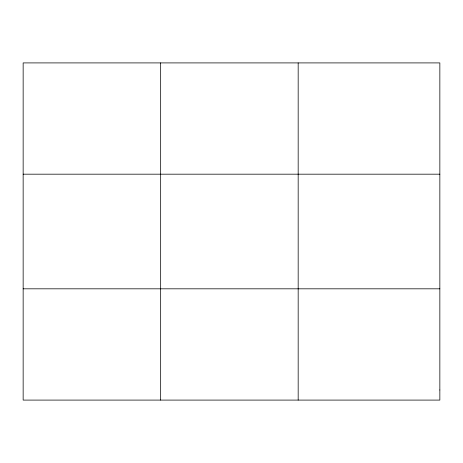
<?xml version="1.0" encoding="UTF-8"?>
<svg xmlns="http://www.w3.org/2000/svg" width="463" height="463" viewBox="0 0 463 463"><rect width="100%" height="100%" fill="white"/><g stroke="black" fill="none" stroke-linecap="round" stroke-linejoin="round"><path stroke-width="0.69" d="M160.661 62.91L160.661 400.09M298.172 62.91L298.172 400.09M23.15 174.181L439.85 174.181M23.15 288.819L439.85 288.819M439.85 389.973L439.85 400.09L23.15 400.09L23.15 62.91L439.85 62.91L439.85 389.973"/></g></svg>
